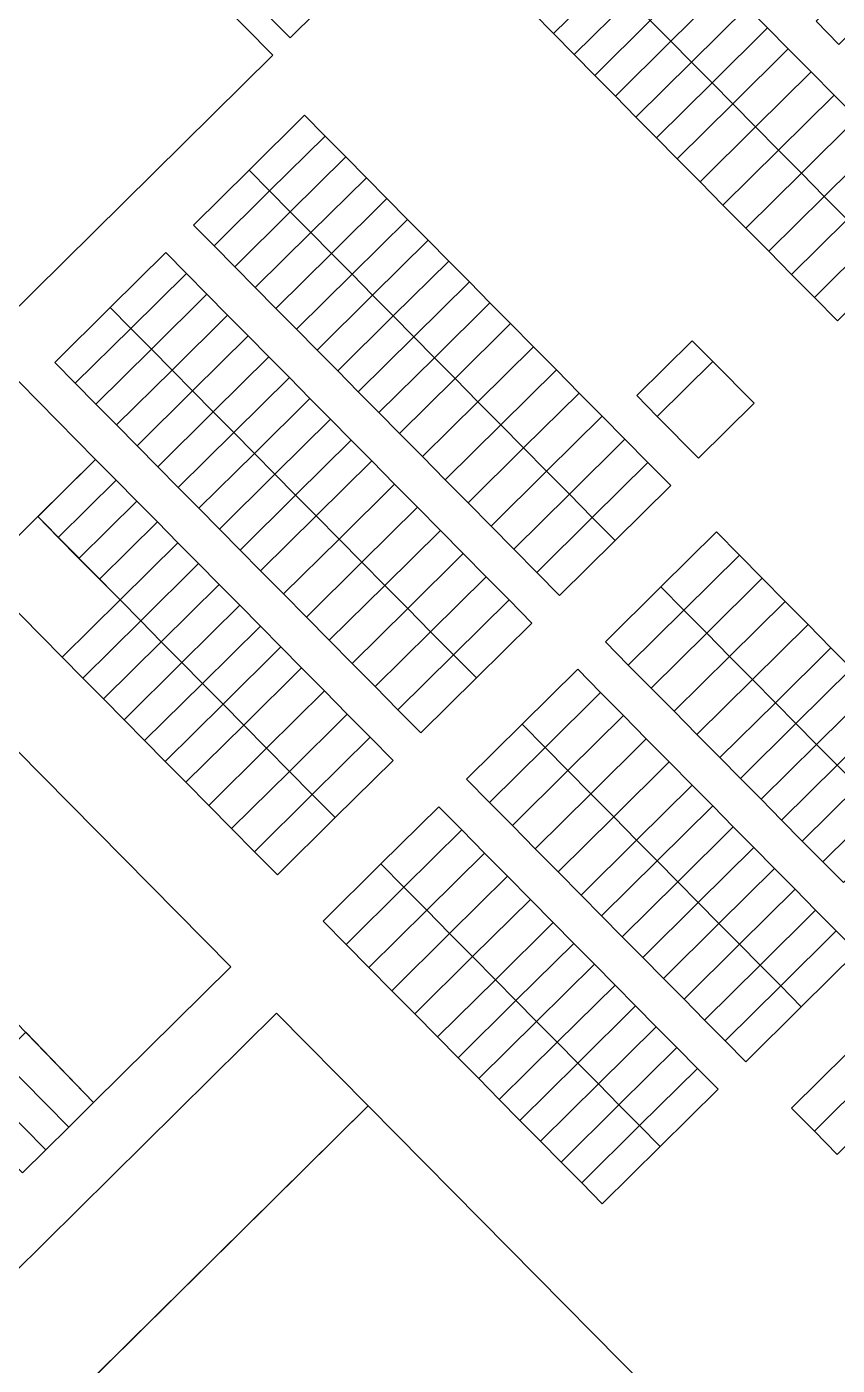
# Model space of a CAD drawing. Header units: metres. Extents: x 5590187 to 5598444, y 6961268 to 6971080.
# Drawn here: x 5594153.3 to 5594402.4, y 6968407.5 to 6968818.5 of the extents above; entities that cross this region are included whole.
import ezdxf

# ---------------------------------------------------------------- set-up
doc = ezdxf.new("R2010")
doc.units = ezdxf.units.M
doc.layers.add('zz_catastro_fontana', color=7, linetype='Continuous')

msp = doc.modelspace()

# ---------------------------------------------------------------- linework, layer by layer
at = {"layer": 'zz_catastro_fontana'}
for points in [[(5593926.51, 6968936.39), (5594037.99, 6969002.86), (5594228.89, 6968809.81), (5594146.41, 6968728.24), (5594139.38, 6968735.35), (5594096.72, 6968693.17), (5593947.1, 6968844.46), (5593982.65, 6968879.62), (5593926.51, 6968936.39)], [(5594212.43, 6968837.13), (5594244.42, 6968868.77), (5594266.22, 6968846.73), (5594234.22, 6968815.08), (5594212.43, 6968837.13)], [(5594308.87, 6968822.8), (5594325.93, 6968839.68), (5594332.26, 6968833.28), (5594315.2, 6968816.4), (5594308.87, 6968822.8)], [(5594344.92, 6968820.48), (5594361.98, 6968837.35), (5594368.31, 6968830.95), (5594351.25, 6968814.08), (5594344.92, 6968820.48)], [(5594395.83, 6968820.19), (5594412.89, 6968837.07), (5594419.93, 6968829.96), (5594402.86, 6968813.08), (5594395.83, 6968820.19)], [(5594315.2, 6968816.4), (5594332.26, 6968833.28), (5594338.59, 6968826.88), (5594321.53, 6968810), (5594315.2, 6968816.4)], [(5594351.25, 6968814.08), (5594368.31, 6968830.95), (5594374.64, 6968824.56), (5594357.58, 6968807.68), (5594351.25, 6968814.08)], [(5594321.53, 6968810), (5594338.59, 6968826.88), (5594344.92, 6968820.48), (5594327.85, 6968803.6), (5594321.53, 6968810)], [(5594357.58, 6968807.68), (5594374.64, 6968824.56), (5594380.97, 6968818.16), (5594363.9, 6968801.28), (5594357.58, 6968807.68)], [(5594327.85, 6968803.6), (5594344.92, 6968820.48), (5594351.25, 6968814.08), (5594334.18, 6968797.2), (5594327.85, 6968803.6)], [(5594363.9, 6968801.28), (5594380.97, 6968818.16), (5594387.3, 6968811.76), (5594370.23, 6968794.88), (5594363.9, 6968801.28)], [(5594334.18, 6968797.2), (5594351.25, 6968814.08), (5594357.58, 6968807.68), (5594340.51, 6968790.8), (5594334.18, 6968797.2)], [(5594370.23, 6968794.88), (5594387.3, 6968811.76), (5594394.33, 6968804.65), (5594377.26, 6968787.77), (5594370.23, 6968794.88)], [(5594340.51, 6968790.8), (5594357.58, 6968807.68), (5594363.9, 6968801.28), (5594346.84, 6968784.4), (5594340.51, 6968790.8)], [(5594346.84, 6968784.4), (5594363.9, 6968801.28), (5594370.23, 6968794.88), (5594353.17, 6968778.01), (5594346.84, 6968784.4)], [(5594377.26, 6968787.77), (5594394.33, 6968804.65), (5594401.36, 6968797.54), (5594384.3, 6968780.66), (5594377.26, 6968787.77)], [(5594384.3, 6968780.66), (5594401.36, 6968797.54), (5594408.39, 6968790.43), (5594391.33, 6968773.55), (5594384.3, 6968780.66)], [(5594353.17, 6968778.01), (5594370.23, 6968794.88), (5594377.26, 6968787.77), (5594360.2, 6968770.89), (5594353.17, 6968778.01)], [(5594221.62, 6968774.5), (5594238.69, 6968791.37), (5594245.02, 6968784.97), (5594227.95, 6968768.1), (5594221.62, 6968774.5)], [(5594391.33, 6968773.55), (5594408.39, 6968790.43), (5594415.42, 6968783.32), (5594398.36, 6968766.44), (5594391.33, 6968773.55)], [(5594227.95, 6968768.1), (5594245.02, 6968784.97), (5594251.35, 6968778.57), (5594234.28, 6968761.7), (5594227.95, 6968768.1)], [(5594360.2, 6968770.89), (5594377.26, 6968787.77), (5594384.3, 6968780.66), (5594367.23, 6968763.78), (5594360.2, 6968770.89)], [(5594367.23, 6968763.78), (5594384.3, 6968780.66), (5594391.33, 6968773.55), (5594374.26, 6968756.67), (5594367.23, 6968763.78)], [(5594398.36, 6968766.44), (5594415.42, 6968783.32), (5594422.46, 6968776.21), (5594405.39, 6968759.33), (5594398.36, 6968766.44)], [(5594234.28, 6968761.7), (5594251.35, 6968778.57), (5594257.67, 6968772.17), (5594240.61, 6968755.3), (5594234.28, 6968761.7)], [(5594204.56, 6968757.62), (5594221.62, 6968774.5), (5594227.95, 6968768.1), (5594210.89, 6968751.22), (5594204.56, 6968757.62)], [(5594374.26, 6968756.67), (5594391.33, 6968773.55), (5594398.36, 6968766.44), (5594381.29, 6968749.56), (5594374.26, 6968756.67)], [(5594173.87, 6968488.18), (5593937.43, 6968732.53), (5593976.95, 6968771.62), (5594216.03, 6968529.87), (5594173.87, 6968488.18)], [(5594210.89, 6968751.22), (5594227.95, 6968768.1), (5594234.28, 6968761.7), (5594217.22, 6968744.82), (5594210.89, 6968751.22)], [(5594240.61, 6968755.3), (5594257.67, 6968772.17), (5594264, 6968765.77), (5594246.94, 6968748.9), (5594240.61, 6968755.3)], [(5594246.94, 6968748.9), (5594264, 6968765.77), (5594270.33, 6968759.37), (5594253.27, 6968742.5), (5594246.94, 6968748.9)], [(5594381.29, 6968749.56), (5594398.36, 6968766.44), (5594405.39, 6968759.33), (5594388.33, 6968742.45), (5594381.29, 6968749.56)], [(5594217.22, 6968744.82), (5594234.28, 6968761.7), (5594240.61, 6968755.3), (5594223.54, 6968738.42), (5594217.22, 6968744.82)], [(5594253.27, 6968742.5), (5594270.33, 6968759.37), (5594276.66, 6968752.98), (5594259.59, 6968736.1), (5594253.27, 6968742.5)], [(5594388.33, 6968742.45), (5594405.39, 6968759.33), (5594412.42, 6968752.22), (5594395.36, 6968735.34), (5594388.33, 6968742.45)], [(5594223.54, 6968738.42), (5594240.61, 6968755.3), (5594246.94, 6968748.9), (5594229.87, 6968732.02), (5594223.54, 6968738.42)], [(5594259.59, 6968736.1), (5594276.66, 6968752.98), (5594282.99, 6968746.58), (5594265.92, 6968729.7), (5594259.59, 6968736.1)], [(5594395.36, 6968735.34), (5594412.42, 6968752.22), (5594419.45, 6968745.11), (5594402.39, 6968728.23), (5594395.36, 6968735.34)], [(5594178.96, 6968732.31), (5594196.03, 6968749.18), (5594202.36, 6968742.78), (5594185.29, 6968725.91), (5594178.96, 6968732.31)], [(5594229.87, 6968732.02), (5594246.94, 6968748.9), (5594253.27, 6968742.5), (5594236.2, 6968725.62), (5594229.87, 6968732.02)], [(5594265.92, 6968729.7), (5594282.99, 6968746.58), (5594289.32, 6968740.18), (5594272.25, 6968723.3), (5594265.92, 6968729.7)], [(5594185.29, 6968725.91), (5594202.36, 6968742.78), (5594208.68, 6968736.38), (5594191.62, 6968719.51), (5594185.29, 6968725.91)], [(5594236.2, 6968725.62), (5594253.27, 6968742.5), (5594259.59, 6968736.1), (5594242.53, 6968719.22), (5594236.2, 6968725.62)], [(5594272.25, 6968723.3), (5594289.32, 6968740.18), (5594295.64, 6968733.78), (5594278.58, 6968716.9), (5594272.25, 6968723.3)], [(5594191.62, 6968719.51), (5594208.68, 6968736.38), (5594215.01, 6968729.98), (5594197.95, 6968713.11), (5594191.62, 6968719.51)], [(5594242.53, 6968719.22), (5594259.59, 6968736.1), (5594265.92, 6968729.7), (5594248.86, 6968712.82), (5594242.53, 6968719.22)], [(5594161.9, 6968715.43), (5594178.96, 6968732.31), (5594185.29, 6968725.91), (5594168.23, 6968709.03), (5594161.9, 6968715.43)], [(5594278.58, 6968716.9), (5594295.64, 6968733.78), (5594301.97, 6968727.38), (5594284.91, 6968710.5), (5594278.58, 6968716.9)], [(5594197.95, 6968713.11), (5594215.01, 6968729.98), (5594221.34, 6968723.58), (5594204.28, 6968706.71), (5594197.95, 6968713.11)], [(5594248.86, 6968712.82), (5594265.92, 6968729.7), (5594272.25, 6968723.3), (5594255.19, 6968706.43), (5594248.86, 6968712.82)], [(5594284.91, 6968710.5), (5594301.97, 6968727.38), (5594309, 6968720.27), (5594291.94, 6968703.39), (5594284.91, 6968710.5)], [(5594168.23, 6968709.03), (5594185.29, 6968725.91), (5594191.62, 6968719.51), (5594174.55, 6968702.63), (5594168.23, 6968709.03)], [(5594204.28, 6968706.71), (5594221.34, 6968723.58), (5594227.67, 6968717.19), (5594210.6, 6968700.31), (5594204.28, 6968706.71)], [(5594255.19, 6968706.43), (5594272.25, 6968723.3), (5594278.58, 6968716.9), (5594261.52, 6968700.03), (5594255.19, 6968706.43)], [(5594103.75, 6968686.06), (5594139.3, 6968721.21), (5594174.46, 6968685.66), (5594138.91, 6968650.5), (5594103.75, 6968686.06)], [(5594174.55, 6968702.63), (5594191.62, 6968719.51), (5594197.95, 6968713.11), (5594180.88, 6968696.23), (5594174.55, 6968702.63)], [(5594291.94, 6968703.39), (5594309, 6968720.27), (5594316.04, 6968713.16), (5594298.97, 6968696.28), (5594291.94, 6968703.39)], [(5594347.07, 6968698.84), (5594340.74, 6968705.24), (5594357.81, 6968722.12), (5594364.13, 6968715.72), (5594347.07, 6968698.84)], [(5594210.6, 6968700.31), (5594227.67, 6968717.19), (5594234, 6968710.79), (5594216.93, 6968693.91), (5594210.6, 6968700.31)], [(5594261.52, 6968700.03), (5594278.58, 6968716.9), (5594284.91, 6968710.5), (5594267.84, 6968693.63), (5594261.52, 6968700.03)], [(5594359.73, 6968686.04), (5594347.07, 6968698.84), (5594364.13, 6968715.72), (5594376.79, 6968702.92), (5594359.73, 6968686.04)], [(5594180.88, 6968696.23), (5594197.95, 6968713.11), (5594204.28, 6968706.71), (5594187.21, 6968689.83), (5594180.88, 6968696.23)], [(5594216.93, 6968693.91), (5594234, 6968710.79), (5594240.33, 6968704.39), (5594223.26, 6968687.51), (5594216.93, 6968693.91)], [(5594298.97, 6968696.28), (5594316.04, 6968713.16), (5594323.07, 6968706.05), (5594306, 6968689.17), (5594298.97, 6968696.28)], [(5594187.21, 6968689.83), (5594204.28, 6968706.71), (5594210.6, 6968700.31), (5594193.54, 6968683.43), (5594187.21, 6968689.83)], [(5594267.84, 6968693.63), (5594284.91, 6968710.5), (5594291.94, 6968703.39), (5594274.88, 6968686.52), (5594267.84, 6968693.63)], [(5594223.26, 6968687.51), (5594240.33, 6968704.39), (5594246.65, 6968697.99), (5594229.59, 6968681.11), (5594223.26, 6968687.51)], [(5594274.88, 6968686.52), (5594291.94, 6968703.39), (5594298.97, 6968696.28), (5594281.91, 6968679.41), (5594274.88, 6968686.52)], [(5594306, 6968689.17), (5594323.07, 6968706.05), (5594330.1, 6968698.94), (5594313.03, 6968682.06), (5594306, 6968689.17)], [(5594193.54, 6968683.43), (5594210.6, 6968700.31), (5594216.93, 6968693.91), (5594199.87, 6968677.03), (5594193.54, 6968683.43)], [(5594313.03, 6968682.06), (5594330.1, 6968698.94), (5594337.13, 6968691.83), (5594320.07, 6968674.95), (5594313.03, 6968682.06)], [(5594229.59, 6968681.11), (5594246.65, 6968697.99), (5594252.98, 6968691.59), (5594235.92, 6968674.71), (5594229.59, 6968681.11)], [(5594281.91, 6968679.41), (5594298.97, 6968696.28), (5594306, 6968689.17), (5594288.94, 6968672.3), (5594281.91, 6968679.41)], [(5594199.87, 6968677.03), (5594216.93, 6968693.91), (5594223.26, 6968687.51), (5594206.2, 6968670.64), (5594199.87, 6968677.03)], [(5594235.92, 6968674.71), (5594252.98, 6968691.59), (5594259.31, 6968685.19), (5594242.25, 6968668.31), (5594235.92, 6968674.71)], [(5594320.07, 6968674.95), (5594337.13, 6968691.83), (5594344.16, 6968684.72), (5594327.1, 6968667.84), (5594320.07, 6968674.95)], [(5594206.2, 6968670.64), (5594223.26, 6968687.51), (5594229.59, 6968681.11), (5594212.52, 6968664.24), (5594206.2, 6968670.64)], [(5594288.94, 6968672.3), (5594306, 6968689.17), (5594313.03, 6968682.06), (5594295.97, 6968665.19), (5594288.94, 6968672.3)], [(5594156.68, 6968668.08), (5594174.46, 6968685.66), (5594180.79, 6968679.26), (5594163.01, 6968661.68), (5594156.68, 6968668.08)], [(5594242.25, 6968668.31), (5594259.31, 6968685.19), (5594266.34, 6968678.08), (5594249.28, 6968661.2), (5594242.25, 6968668.31)], [(5594295.97, 6968665.19), (5594313.03, 6968682.06), (5594320.07, 6968674.95), (5594303, 6968658.07), (5594295.97, 6968665.19)], [(5594327.1, 6968667.84), (5594344.16, 6968684.72), (5594351.19, 6968677.61), (5594334.13, 6968660.73), (5594327.1, 6968667.84)], [(5594163.01, 6968661.68), (5594180.79, 6968679.26), (5594187.12, 6968672.86), (5594169.34, 6968655.28), (5594163.01, 6968661.68)], [(5594212.52, 6968664.24), (5594229.59, 6968681.11), (5594235.92, 6968674.71), (5594218.85, 6968657.84), (5594212.52, 6968664.24)], [(5594249.28, 6968661.2), (5594266.34, 6968678.08), (5594273.37, 6968670.97), (5594256.31, 6968654.09), (5594249.28, 6968661.2)], [(5594218.85, 6968657.84), (5594235.92, 6968674.71), (5594242.25, 6968668.31), (5594225.18, 6968651.44), (5594218.85, 6968657.84)], [(5594303, 6968658.07), (5594320.07, 6968674.95), (5594327.1, 6968667.84), (5594310.03, 6968650.96), (5594303, 6968658.07)], [(5594169.34, 6968655.28), (5594187.12, 6968672.86), (5594193.44, 6968666.46), (5594175.67, 6968648.88), (5594169.34, 6968655.28)], [(5594256.31, 6968654.09), (5594273.37, 6968670.97), (5594280.41, 6968663.86), (5594263.34, 6968646.98), (5594256.31, 6968654.09)], [(5594138.91, 6968650.5), (5594156.68, 6968668.08), (5594182, 6968642.49), (5594164.22, 6968624.91), (5594138.91, 6968650.5)], [(5594175.67, 6968648.88), (5594193.44, 6968666.46), (5594199.77, 6968660.06), (5594182, 6968642.49), (5594175.67, 6968648.88)], [(5594225.18, 6968651.44), (5594242.25, 6968668.31), (5594249.28, 6968661.2), (5594232.21, 6968644.33), (5594225.18, 6968651.44)], [(5594310.03, 6968650.96), (5594327.1, 6968667.84), (5594334.13, 6968660.73), (5594317.06, 6968643.85), (5594310.03, 6968650.96)], [(5594263.34, 6968646.98), (5594280.41, 6968663.86), (5594287.44, 6968656.75), (5594270.37, 6968639.87), (5594263.34, 6968646.98)], [(5594348.19, 6968646.51), (5594365.26, 6968663.38), (5594372.29, 6968656.27), (5594355.22, 6968639.4), (5594348.19, 6968646.51)], [(5594182, 6968642.49), (5594199.77, 6968660.06), (5594206.1, 6968653.66), (5594188.33, 6968636.09), (5594182, 6968642.49)], [(5594232.21, 6968644.33), (5594249.28, 6968661.2), (5594256.31, 6968654.09), (5594239.24, 6968637.22), (5594232.21, 6968644.33)], [(5594188.33, 6968636.09), (5594206.1, 6968653.66), (5594212.43, 6968647.27), (5594194.65, 6968629.69), (5594188.33, 6968636.09)], [(5594239.24, 6968637.22), (5594256.31, 6968654.09), (5594263.34, 6968646.98), (5594246.28, 6968630.11), (5594239.24, 6968637.22)], [(5594270.37, 6968639.87), (5594287.44, 6968656.75), (5594294.47, 6968649.64), (5594277.4, 6968632.76), (5594270.37, 6968639.87)], [(5594355.22, 6968639.4), (5594372.29, 6968656.27), (5594379.32, 6968649.16), (5594362.26, 6968632.29), (5594355.22, 6968639.4)], [(5594277.4, 6968632.76), (5594294.47, 6968649.64), (5594301.5, 6968642.53), (5594284.44, 6968625.65), (5594277.4, 6968632.76)], [(5594362.26, 6968632.29), (5594379.32, 6968649.16), (5594386.35, 6968642.05), (5594369.29, 6968625.18), (5594362.26, 6968632.29)], [(5594194.65, 6968629.69), (5594212.43, 6968647.27), (5594218.76, 6968640.87), (5594200.98, 6968623.29), (5594194.65, 6968629.69)], [(5594246.28, 6968630.11), (5594263.34, 6968646.98), (5594270.37, 6968639.87), (5594253.31, 6968623), (5594246.28, 6968630.11)], [(5594331.13, 6968629.63), (5594348.19, 6968646.51), (5594355.22, 6968639.4), (5594338.16, 6968622.52), (5594331.13, 6968629.63)], [(5594164.22, 6968624.91), (5594182, 6968642.49), (5594188.33, 6968636.09), (5594170.55, 6968618.51), (5594164.22, 6968624.91)], [(5594200.98, 6968623.29), (5594218.76, 6968640.87), (5594225.09, 6968634.47), (5594207.31, 6968616.89), (5594200.98, 6968623.29)], [(5594284.44, 6968625.65), (5594301.5, 6968642.53), (5594308.53, 6968635.42), (5594291.47, 6968618.54), (5594284.44, 6968625.65)], [(5594369.29, 6968625.18), (5594386.35, 6968642.05), (5594393.38, 6968634.94), (5594376.32, 6968618.07), (5594369.29, 6968625.18)], [(5594253.31, 6968623), (5594270.37, 6968639.87), (5594277.4, 6968632.76), (5594260.34, 6968615.89), (5594253.31, 6968623)], [(5594338.16, 6968622.52), (5594355.22, 6968639.4), (5594362.26, 6968632.29), (5594345.19, 6968615.41), (5594338.16, 6968622.52)], [(5594170.55, 6968618.51), (5594188.33, 6968636.09), (5594194.65, 6968629.69), (5594176.88, 6968612.11), (5594170.55, 6968618.51)], [(5594207.31, 6968616.89), (5594225.09, 6968634.47), (5594231.42, 6968628.07), (5594213.64, 6968610.49), (5594207.31, 6968616.89)], [(5594260.34, 6968615.89), (5594277.4, 6968632.76), (5594284.44, 6968625.65), (5594267.37, 6968608.77), (5594260.34, 6968615.89)], [(5594376.32, 6968618.07), (5594393.38, 6968634.94), (5594400.42, 6968627.83), (5594383.35, 6968610.96), (5594376.32, 6968618.07)], [(5594176.88, 6968612.11), (5594194.65, 6968629.69), (5594200.98, 6968623.29), (5594183.21, 6968605.71), (5594176.88, 6968612.11)], [(5594345.19, 6968615.41), (5594362.26, 6968632.29), (5594369.29, 6968625.18), (5594352.22, 6968608.3), (5594345.19, 6968615.41)], [(5594213.64, 6968610.49), (5594231.42, 6968628.07), (5594237.74, 6968621.67), (5594219.97, 6968604.09), (5594213.64, 6968610.49)], [(5594267.37, 6968608.77), (5594284.44, 6968625.65), (5594291.47, 6968618.54), (5594274.4, 6968601.66), (5594267.37, 6968608.77)], [(5594352.22, 6968608.3), (5594369.29, 6968625.18), (5594376.32, 6968618.07), (5594359.25, 6968601.19), (5594352.22, 6968608.3)], [(5594383.35, 6968610.96), (5594400.42, 6968627.83), (5594406.74, 6968621.43), (5594389.68, 6968604.56), (5594383.35, 6968610.96)], [(5594183.21, 6968605.71), (5594200.98, 6968623.29), (5594207.31, 6968616.89), (5594189.54, 6968599.31), (5594183.21, 6968605.71)], [(5594219.97, 6968604.09), (5594237.74, 6968621.67), (5594244.78, 6968614.56), (5594227, 6968596.98), (5594219.97, 6968604.09)], [(5594305.53, 6968604.32), (5594322.6, 6968621.2), (5594329.63, 6968614.09), (5594312.56, 6968597.21), (5594305.53, 6968604.32)], [(5594389.68, 6968604.56), (5594406.74, 6968621.43), (5594413.07, 6968615.03), (5594396.01, 6968598.16), (5594389.68, 6968604.56)], [(5594189.54, 6968599.31), (5594207.31, 6968616.89), (5594213.64, 6968610.49), (5594195.86, 6968592.91), (5594189.54, 6968599.31)], [(5594359.25, 6968601.19), (5594376.32, 6968618.07), (5594383.35, 6968610.96), (5594366.29, 6968594.08), (5594359.25, 6968601.19)], [(5594227, 6968596.98), (5594244.78, 6968614.56), (5594251.81, 6968607.45), (5594234.03, 6968589.87), (5594227, 6968596.98)], [(5594312.56, 6968597.21), (5594329.63, 6968614.09), (5594336.66, 6968606.97), (5594319.59, 6968590.1), (5594312.56, 6968597.21)], [(5594396.01, 6968598.16), (5594413.07, 6968615.03), (5594419.4, 6968608.64), (5594402.34, 6968591.76), (5594396.01, 6968598.16)], [(5594195.86, 6968592.91), (5594213.64, 6968610.49), (5594219.97, 6968604.09), (5594202.19, 6968586.51), (5594195.86, 6968592.91)], [(5594366.29, 6968594.08), (5594383.35, 6968610.96), (5594389.68, 6968604.56), (5594372.61, 6968587.68), (5594366.29, 6968594.08)], [(5594402.34, 6968591.76), (5594419.4, 6968608.64), (5594425.73, 6968602.24), (5594408.66, 6968585.36), (5594402.34, 6968591.76)], [(5594202.19, 6968586.51), (5594219.97, 6968604.09), (5594227, 6968596.98), (5594209.22, 6968579.4), (5594202.19, 6968586.51)], [(5594234.03, 6968589.87), (5594251.81, 6968607.45), (5594258.84, 6968600.34), (5594241.06, 6968582.76), (5594234.03, 6968589.87)], [(5594288.47, 6968587.44), (5594305.53, 6968604.32), (5594312.56, 6968597.21), (5594295.5, 6968580.33), (5594288.47, 6968587.44)], [(5594319.59, 6968590.1), (5594336.66, 6968606.97), (5594343.69, 6968599.86), (5594326.63, 6968582.99), (5594319.59, 6968590.1)], [(5594372.61, 6968587.68), (5594389.68, 6968604.56), (5594396.01, 6968598.16), (5594378.94, 6968581.28), (5594372.61, 6968587.68)], [(5594241.06, 6968582.76), (5594258.84, 6968600.34), (5594265.87, 6968593.23), (5594248.09, 6968575.65), (5594241.06, 6968582.76)], [(5594326.63, 6968582.99), (5594343.69, 6968599.86), (5594350.72, 6968592.75), (5594333.66, 6968575.88), (5594326.63, 6968582.99)], [(5594209.22, 6968579.4), (5594227, 6968596.98), (5594234.03, 6968589.87), (5594216.26, 6968572.29), (5594209.22, 6968579.4)], [(5594295.5, 6968580.33), (5594312.56, 6968597.21), (5594319.59, 6968590.1), (5594302.53, 6968573.22), (5594295.5, 6968580.33)], [(5594378.94, 6968581.28), (5594396.01, 6968598.16), (5594402.34, 6968591.76), (5594385.27, 6968574.88), (5594378.94, 6968581.28)], [(5594333.66, 6968575.88), (5594350.72, 6968592.75), (5594357.75, 6968585.64), (5594340.69, 6968568.77), (5594333.66, 6968575.88)], [(5594385.27, 6968574.88), (5594402.34, 6968591.76), (5594408.66, 6968585.36), (5594391.6, 6968568.48), (5594385.27, 6968574.88)], [(5594216.26, 6968572.29), (5594234.03, 6968589.87), (5594241.06, 6968582.76), (5594223.29, 6968565.18), (5594216.26, 6968572.29)], [(5594302.53, 6968573.22), (5594319.59, 6968590.1), (5594326.63, 6968582.99), (5594309.56, 6968566.11), (5594302.53, 6968573.22)], [(5594340.69, 6968568.77), (5594357.75, 6968585.64), (5594364.08, 6968579.24), (5594347.02, 6968562.37), (5594340.69, 6968568.77)], [(5594391.6, 6968568.48), (5594408.66, 6968585.36), (5594414.99, 6968578.96), (5594397.93, 6968562.08), (5594391.6, 6968568.48)], [(5594223.29, 6968565.18), (5594241.06, 6968582.76), (5594248.09, 6968575.65), (5594230.32, 6968558.07), (5594223.29, 6968565.18)], [(5594309.56, 6968566.11), (5594326.63, 6968582.99), (5594333.66, 6968575.88), (5594316.59, 6968559), (5594309.56, 6968566.11)], [(5594347.02, 6968562.37), (5594364.08, 6968579.24), (5594370.41, 6968572.85), (5594353.35, 6968555.97), (5594347.02, 6968562.37)], [(5594262.16, 6968561.43), (5594279.93, 6968579.01), (5594286.96, 6968571.9), (5594269.19, 6968554.32), (5594262.16, 6968561.43)], [(5594316.59, 6968559), (5594333.66, 6968575.88), (5594340.69, 6968568.77), (5594323.62, 6968551.89), (5594316.59, 6968559)], [(5594397.93, 6968562.08), (5594414.99, 6968578.96), (5594421.32, 6968572.56), (5594404.26, 6968555.69), (5594397.93, 6968562.08)], [(5594269.19, 6968554.32), (5594286.96, 6968571.9), (5594294, 6968564.79), (5594276.22, 6968547.21), (5594269.19, 6968554.32)], [(5594353.35, 6968555.97), (5594370.41, 6968572.85), (5594376.74, 6968566.45), (5594359.67, 6968549.57), (5594353.35, 6968555.97)], [(5594323.62, 6968551.89), (5594340.69, 6968568.77), (5594347.02, 6968562.37), (5594329.95, 6968545.49), (5594323.62, 6968551.89)], [(5594276.22, 6968547.21), (5594294, 6968564.79), (5594301.03, 6968557.68), (5594283.25, 6968540.1), (5594276.22, 6968547.21)], [(5594359.67, 6968549.57), (5594376.74, 6968566.45), (5594383.07, 6968560.05), (5594366, 6968543.17), (5594359.67, 6968549.57)], [(5594244.38, 6968543.85), (5594262.16, 6968561.43), (5594269.19, 6968554.32), (5594251.41, 6968536.74), (5594244.38, 6968543.85)], [(5594329.95, 6968545.49), (5594347.02, 6968562.37), (5594353.35, 6968555.97), (5594336.28, 6968539.09), (5594329.95, 6968545.49)], [(5594366, 6968543.17), (5594383.07, 6968560.05), (5594389.4, 6968553.65), (5594372.33, 6968536.77), (5594366, 6968543.17)], [(5594283.25, 6968540.1), (5594301.03, 6968557.68), (5594308.06, 6968550.56), (5594290.28, 6968532.99), (5594283.25, 6968540.1)], [(5594336.28, 6968539.09), (5594353.35, 6968555.97), (5594359.67, 6968549.57), (5594342.61, 6968532.69), (5594336.28, 6968539.09)], [(5594251.41, 6968536.74), (5594269.19, 6968554.32), (5594276.22, 6968547.21), (5594258.44, 6968529.63), (5594251.41, 6968536.74)], [(5594290.28, 6968532.99), (5594308.06, 6968550.56), (5594315.09, 6968543.45), (5594297.32, 6968525.88), (5594290.28, 6968532.99)], [(5594372.33, 6968536.77), (5594389.4, 6968553.65), (5594395.72, 6968547.25), (5594378.66, 6968530.37), (5594372.33, 6968536.77)], [(5594258.44, 6968529.63), (5594276.22, 6968547.21), (5594283.25, 6968540.1), (5594265.48, 6968522.52), (5594258.44, 6968529.63)], [(5594342.61, 6968532.69), (5594359.67, 6968549.57), (5594366, 6968543.17), (5594348.94, 6968526.29), (5594342.61, 6968532.69)], [(5594378.66, 6968530.37), (5594395.72, 6968547.25), (5594402.05, 6968540.85), (5594384.99, 6968523.97), (5594378.66, 6968530.37)], [(5594297.32, 6968525.88), (5594315.09, 6968543.45), (5594321.42, 6968537.05), (5594303.64, 6968519.48), (5594297.32, 6968525.88)], [(5594348.94, 6968526.29), (5594366, 6968543.17), (5594372.33, 6968536.77), (5594355.27, 6968519.9), (5594348.94, 6968526.29)], [(5594265.48, 6968522.52), (5594283.25, 6968540.1), (5594290.28, 6968532.99), (5594272.51, 6968515.41), (5594265.48, 6968522.52)], [(5594384.99, 6968523.97), (5594402.05, 6968540.85), (5594408.38, 6968534.45), (5594391.32, 6968517.57), (5594384.99, 6968523.97)], [(5594303.64, 6968519.48), (5594321.42, 6968537.05), (5594327.75, 6968530.66), (5594309.97, 6968513.08), (5594303.64, 6968519.48)], [(5594355.27, 6968519.9), (5594372.33, 6968536.77), (5594378.66, 6968530.37), (5594361.59, 6968513.5), (5594355.27, 6968519.9)], [(5594272.51, 6968515.41), (5594290.28, 6968532.99), (5594297.32, 6968525.88), (5594279.54, 6968508.3), (5594272.51, 6968515.41)], [(5594309.97, 6968513.08), (5594327.75, 6968530.66), (5594334.08, 6968524.26), (5594316.3, 6968506.68), (5594309.97, 6968513.08)], [(5594361.59, 6968513.5), (5594378.66, 6968530.37), (5594384.99, 6968523.97), (5594367.92, 6968507.1), (5594361.59, 6968513.5)], [(5594279.54, 6968508.3), (5594297.32, 6968525.88), (5594303.64, 6968519.48), (5594285.87, 6968501.9), (5594279.54, 6968508.3)], [(5594316.3, 6968506.68), (5594334.08, 6968524.26), (5594340.4, 6968517.86), (5594322.63, 6968500.28), (5594316.3, 6968506.68)], [(5594367.92, 6968507.1), (5594384.99, 6968523.97), (5594391.32, 6968517.57), (5594374.25, 6968500.7), (5594367.92, 6968507.1)], [(5594285.87, 6968501.9), (5594303.64, 6968519.48), (5594309.97, 6968513.08), (5594292.2, 6968495.5), (5594285.87, 6968501.9)], [(5594322.63, 6968500.28), (5594340.4, 6968517.86), (5594346.73, 6968511.46), (5594328.96, 6968493.88), (5594322.63, 6968500.28)], [(5594258.21, 6968487.2), (5594146.55, 6968376.78), (5594118.42, 6968405.22), (5594230.08, 6968515.64), (5594258.21, 6968487.2)], [(5594173.87, 6968488.18), (5594166.25, 6968480.64), (5594145.15, 6968501.97), (5594153, 6968509.73), (5594173.87, 6968488.18)], [(5594292.2, 6968495.5), (5594309.97, 6968513.08), (5594316.3, 6968506.68), (5594298.52, 6968489.1), (5594292.2, 6968495.5)], [(5594328.96, 6968493.88), (5594346.73, 6968511.46), (5594353.06, 6968505.06), (5594335.29, 6968487.48), (5594328.96, 6968493.88)], [(5594298.52, 6968489.1), (5594316.3, 6968506.68), (5594322.63, 6968500.28), (5594304.85, 6968482.7), (5594298.52, 6968489.1)], [(5594335.29, 6968487.48), (5594353.06, 6968505.06), (5594359.39, 6968498.66), (5594341.61, 6968481.08), (5594335.29, 6968487.48)], [(5594166.25, 6968480.64), (5594159.14, 6968473.61), (5594138.04, 6968494.94), (5594145.15, 6968501.97), (5594166.25, 6968480.64)], [(5594388.31, 6968486.48), (5594405.38, 6968503.35), (5594412.41, 6968496.24), (5594395.35, 6968479.37), (5594388.31, 6968486.48)], [(5594304.85, 6968482.7), (5594322.63, 6968500.28), (5594328.96, 6968493.88), (5594311.18, 6968476.3), (5594304.85, 6968482.7)], [(5594341.61, 6968481.08), (5594359.39, 6968498.66), (5594365.72, 6968492.26), (5594347.94, 6968474.68), (5594341.61, 6968481.08)], [(5594159.14, 6968473.61), (5594152.03, 6968466.58), (5594130.93, 6968487.91), (5594138.04, 6968494.94), (5594159.14, 6968473.61)], [(5594311.18, 6968476.3), (5594328.96, 6968493.88), (5594335.29, 6968487.48), (5594317.51, 6968469.9), (5594311.18, 6968476.3)], [(5594395.35, 6968479.37), (5594412.41, 6968496.24), (5594419.44, 6968489.13), (5594402.38, 6968472.26), (5594395.35, 6968479.37)], [(5594270.94, 6968241.01), (5594096.77, 6968327.56), (5594258.21, 6968487.2), (5594387.59, 6968356.37), (5594270.94, 6968241.01)], [(5594317.51, 6968469.9), (5594335.29, 6968487.48), (5594341.61, 6968481.08), (5594323.84, 6968463.5), (5594317.51, 6968469.9)], [(5594323.84, 6968463.5), (5594341.61, 6968481.08), (5594347.94, 6968474.68), (5594330.17, 6968457.1), (5594323.84, 6968463.5)]]:
    msp.add_lwpolyline(points, close=True, dxfattribs=at)

doc.saveas('drawing.dxf')
